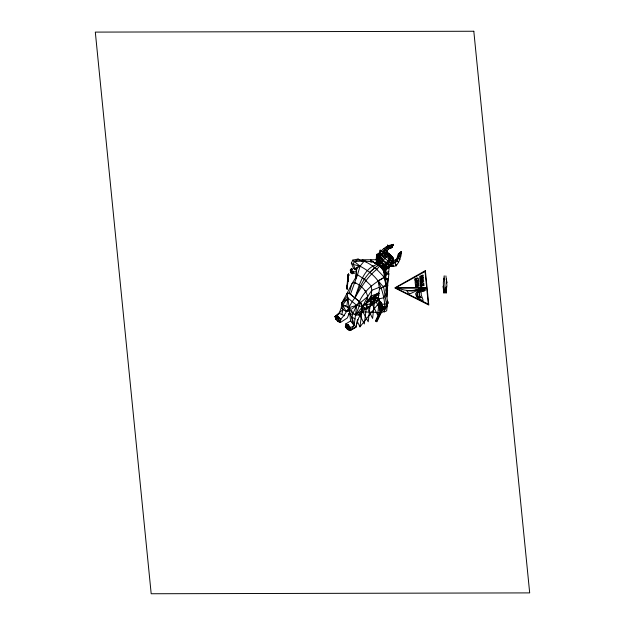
<?xml version="1.0" encoding="UTF-8"?>
<svg xmlns="http://www.w3.org/2000/svg" width="625" height="625" viewBox="0 0 625 625"><rect width="100%" height="100%" fill="white"/><g stroke="black" fill="none" stroke-linecap="round" stroke-linejoin="round"><path stroke-width="0.94" d="M380.852 256.016L380.711 251.445C384.008 247.734 388.484 245.125 393.414 244.359L391.414 247.828C388.422 248.141 386.344 250.914 386.023 253.773L380.961 257.734L377.203 264.062L382.93 268.617L385.109 268.367C388.688 265.492 393.617 261.617 391.758 256.406L387.203 254.953L385.141 255.867L382.18 258.867L377.914 264.719L379.055 265.352M347.062 287.797L347.008 286.43A8.094 0.766 -89.4 0 0 346.969 286.297L347.133 289.188A5.633 0.531 -89.4 0 1 347.18 288.586L347.312 287.641A14.227 1.352 -89.4 0 0 347.516 285.164L347.828 281.711M446.156 288.016L446.109 287.188L446.305 287.953M446.227 287.117L446.258 288.141L446.195 287.234M348.414 273.969L348.258 276.828L348.18 275.492A20.07 1.898 -89.4 0 1 348.086 275.016L347.875 276.062A5.273 0.5 -89.4 0 1 347.812 276.414L347.625 278.406A5.148 0.484 -89.4 0 0 347.609 279.148L347.68 279.703L347.695 278.875M385.18 308.914L385.562 308.383L384.805 307.602A1.664 0.867 38.5 0 1 384.484 307.328L382.469 307.18L381.805 303.914L380.688 302.18L381.852 306.07L384.789 307.047C384.617 297.953 381.977 288.953 378.078 280.773L384.289 277.414L383.812 270.469L379.57 266.156L373.008 261.711L364.172 261.102L354.219 261.414L352.828 260.086L351.336 263.195L353.547 268.375L356.203 269.867M355.688 278.461L356.766 267.844L356.562 269.711L355.25 269.016L353.336 264.461L354.219 261.414L357.914 259.852C368.977 261.016 377.352 269.469 384.289 277.414C388.109 285.469 385.664 294.672 387.906 303.148L386.812 306.078L384.789 307.047M384.43 308.875L384.422 309.797L384.391 309.281M446.188 279.641L446.43 279.086L446.383 279.641M389.953 265.547L392.617 266.32L391.82 266.211L390.773 264.422L390.789 263.117C397.078 262.609 398.453 256.031 401.328 251.727C401.195 256.844 399.352 261.82 396.156 265.812C389.328 268.047 383.453 261.555 379.688 256.93L380.227 256.242L376.344 262.828L380.109 266.492L381.469 266.562L386.578 262.516L389.023 259.156L388.391 256.055L385.227 252.742L383.242 253.414L380.688 255.727M348.273 274.789L348.211 275.656M446.188 287.859L446.047 287.305L446.32 287.625M348.234 275.461L348.266 276.328L348.367 274.164A6.461 0.609 -89.4 0 0 348.297 274.703L348.32 274.328A4.516 0.43 -89.4 0 0 348.359 274.047L348.391 273.945M346.883 285.984L347.023 287.953L347.281 286.297A4.258 0.406 -89.4 0 1 347.359 285.438A11.031 1.047 -89.4 0 1 347.422 284.297L347.609 281.359M348.297 276.68L348.156 281.164M382.391 307.734C382.07 308.773 383.969 306.812 384.195 308.289A1.586 0.711 20.4 0 1 384.461 308.516L384.523 309.18L385.234 308.875M382.492 307.68L382.344 308.102L382.117 307.148M446.586 282.531L446.57 283L446.781 282.523M347.617 279.227L347.602 279.336A6.781 0.641 -89.4 0 0 347.438 281.148L347.008 286.43M348.258 275.141L348.312 274.391M351.281 268.844L352.008 268.836L351.992 270.055L352.023 269.664M349.82 311.93L347.336 317.953L340.305 322.578L337.977 321.5L335.766 319.016L334.961 316.617L339.164 313.297L341.336 307.602L341.578 303.312L346.844 293.773L349.281 293.211L360.523 302.539L362.516 306.711L359.977 326.867L357 320.867M347.641 278.211L347.695 278.82L347.758 278.289A6.625 0.625 -89.4 0 1 347.898 277.141L348.078 275M348.18 280.836L348.102 281.656M354.898 297.875C349.492 304.672 346.82 313.414 340.562 319.281L340.305 322.578L335.766 319.016L336.023 315.719L342.93 309.555L342.531 305.125L341.578 303.312L347.391 295.922M340.438 320.93L334.961 316.617L336.023 315.719L338.336 316.836L337.977 321.5L341.234 319.617M443.781 292.883L443.18 286.828L443.273 286.016L443.477 288.039L443.344 282.5L444.195 275.781L445 285.859L444.125 291.711L443.711 289.734L443.781 292.883L446.289 292.875L446.164 287.594M379.258 299.906L377.617 315.047L369.586 298.781M383.727 271.391L384.094 269.289L383.734 271.57L384.039 269.766M356.781 267.938L355.805 278.445M446.391 287.969L446.297 287.141M347.539 282.453L347.383 284.273A6.969 0.664 -89.4 0 1 347.266 285.586L347.078 287.656M359.297 301.523L356.742 305.367L354.109 325.695L350.992 329.914L349.742 330.602L347.391 329.312L345.344 326.758L346.016 323.812L350.594 320.93L347.945 298.07L346.844 293.773M383.516 271.281L384.414 267.727L385.875 268.789L385.109 269.891L383.398 270.594L386.102 269.43L384.398 270.328L383.859 269.828L383.516 271.281L383.844 269.586L384.398 270.328M384.703 272.648L385 269.977L383.164 270.617M354.859 298.312L354.898 297.953C359.148 285.82 363.109 268.055 377.43 264.43M360.172 286.906C364.078 278.359 370.266 270.234 378.5 265.297M370.539 261.742L370.75 259.875L375.102 263.406M368.422 301.945L368.633 300.117M372.484 265.852L376.789 269.344L379.57 266.156M375.531 263.758L375.586 263.297M376.078 260.164L376.75 254.273L377.008 257.102M376.648 260.305L377.375 253.93L377.898 259.586L378.578 253.609L378.969 257.844M377.227 260.312L377.977 253.781L378.5 259.43L379.289 252.523L379.68 256.766M377.562 259.945L378.102 255.195M379.195 258.477L380.141 250.156L381.867 250.859M375.234 294.93L372.602 318.453L365.797 304.695M379.906 257.312L380.141 250.156M379.227 310.703L380.266 301.57M383.656 271.805L383.812 270.469L385.383 273.938L385.766 282.453M384.086 272.242L384.375 269.742M380.68 303.633L380.867 301.938M384.172 273.008L384.547 269.711M380.969 302.516L380.75 304.422L380.484 301.594L380.172 304.367L379.906 301.539M384.375 272.711L384.719 269.703L384.867 271.336L386.234 270.789M384.508 272.992L384.789 270.516M386.992 250.656L386.758 252.508L387.078 250.414M387.477 246.867L387.68 245.094L387.398 247.023M385.016 269.969L384.688 272.828L385.062 269.609M385.008 273.047L385.289 270.594L385.477 272.641L388.898 273.805L387.188 288.812M385.898 268.93L385.477 272.641L388.695 271.617M381.273 310.078L381.562 307.523M385.336 278.117L385.695 274.953L388.898 273.805L385.586 273.797M381.703 310.656L381.484 312.531L361.68 311.867L363.133 305.633M381.914 308.773L382.133 306.891M385.328 278.82L386.07 272.297L381.336 267.953L383.117 269.906L384 269.812M385.562 278.414L386.156 273.219L384.438 272.508M385.273 282.406L385.344 277.789L388.023 278.891L387.156 286.516M388.398 274.258L389.227 266.984M387.281 305.352L386.656 310.812L384.188 311.906L384.648 307.867M386.57 295.625L386.781 293.75M387.211 290.023L387.766 285.125L385.984 284.391M386.883 296.883L387.625 290.367L385.836 289.633M386.539 307.898L386.906 304.625M443.719 279.602L443.828 278.695M446.617 280.875L446.617 282.336L446.633 281.336M445.914 289.352L446.383 288.148L445.844 290M446.344 287.148L446.172 288.148L446.141 287.117M446.516 283.242L446.773 282.391M380.125 257.055L379.688 256.93L376.344 262.828L381.758 267.867L387.547 263.258L389.922 259.828L389.891 257.289L387.219 254.008L385.367 253.078L382.961 253.359C375.648 257.57 386.867 262.18 390.367 265.109L392.688 261.633L393.25 259.641L392.758 257.305L388.086 252.984L385.227 252.742L387.367 253.273L390.359 256.055L391.117 258.227L389.703 262.234L382.93 268.617L383.117 269.906L385.539 268.477C386.734 269.477 389.594 266.344 389.039 266.102L389.828 266.516L391.102 265.281M387.453 246.945L387.68 245.094M398.289 254.219L399.117 253.859L398.461 253.766L398.047 256.188L400.883 255.984L400.211 256.078L401.328 251.727L398.461 253.766C398.219 258.086 393.258 261.172 396.156 265.812L396.086 264.297M347.906 277L347.828 277.406A4.672 0.445 -89.4 0 1 347.742 278.086L347.68 278.539M383.273 307.391C384.234 307.461 381.602 308.609 382.57 307.75M347 304.734L347.945 298.07L356.742 305.367L362.422 306.695L361.453 313.273L358.516 318.211L355.734 327.406L350.992 329.914L345.68 325.281M347.797 281.695L347.766 280.273A5.25 0.5 -89.4 0 0 347.805 280.484M386.977 249.922L386.383 253.539M357.914 259.852L358.031 259.062L360.664 260.281M383.242 253.414L386.234 256.883L393.289 261.992L393.625 259.805L392.758 257.305L388.086 252.984L387.367 253.273L387.203 254.953L389.922 254.695L391.086 256.297M381.859 309.734L381.859 309.281L381.328 309.781M379.398 287.289L371.812 290.281L367.688 296.586L364.32 323.977L359.641 314.531M393.625 260.602L392.859 259.102M362.922 304.992L361.453 313.273L358.719 314.984L355.758 315.07L352.836 313.68L346.867 305.688M364.172 261.102L360.07 266.172L357.5 274.758L351.906 283.797L346.734 293.922L349.203 293.344L360.594 302.57L362.422 306.695L361.422 313.359L358.719 314.984L361.758 310.469L355.758 315.07L354.961 313.43M446.625 281.102L445.898 275.891M378.844 293.227L378.125 299.07L381.805 303.914L384.805 304.445L386.703 303.25L387.492 300.32M391.93 245.141L393.414 244.359L392.07 247.305L389.586 248.32L389.086 247.133L389.438 245.336M446.586 280.664L446.484 281.82M387.766 302L387.422 301.078M344.336 315.742L341.82 314.492L342.93 309.555L341.336 307.602M348.547 324.766L345.344 326.758L349.742 330.602L355.961 327.117L350.992 329.914L350.414 327.656L346.016 323.812L348.344 325.141L347.391 329.312L350.617 327.398M349.742 330.602L350.414 327.656L354.109 325.695C353.625 319.102 349.055 314.258 348.766 307.703L342.531 305.125L347.945 298.07L341.578 303.312L342.836 301.961M381.781 310.055L381.672 309.375M348.32 278.312L348.07 280.719A14.219 1.344 -89.4 0 0 347.977 280.938L347.898 280.977A5.516 0.523 -89.4 0 1 348.102 279.797L348.102 279.867M355.734 327.406L357.789 319.477M384.109 269.352L383.117 269.906L383.492 268.469M349.203 293.344L351.906 283.797L354.477 282.289C360.32 285.266 366.266 289.789 367.688 296.586L360.594 302.57L355.758 315.07L362.422 306.695M354.109 325.695L352.414 323.281L351.93 317.016L352.836 313.68L356.742 305.367L360.523 302.539M381.891 309.992L381.516 310.938A1.742 0.781 20.4 0 0 380.82 310.531L382.578 307.188M384.117 307.805L384.375 308.188A1.578 0.703 20.4 0 0 384.758 308.352L385.109 308.938M349.68 274.867L349.539 275.172M382.312 267.656L385.109 269.891L387.766 267.758C387.984 269.312 385.219 269.898 384.312 268.477L384.398 268.062L386.711 269.062L386.445 268.672M381.773 310.391L381.617 310.883A1.742 0.781 20.4 0 1 380.922 310.469L381.195 310.055M350.445 294.344L357.5 274.758L364.391 279.25L371.055 285.75L371.812 290.281L368.227 321.789L361.516 309.258M380.336 305.727L380.164 306.586M384.391 307.234L386.812 306.078L383.633 287.211L384.242 285.484M351.445 269.18L351.727 268.68M350.773 269.914L350.93 270.312M385.828 286.922L386.516 285.234L379.414 289.094L378.125 299.07L383.781 297.758C388.266 291.719 386.023 284.023 384.289 277.414C373.875 283.172 364.477 290.414 359.352 301.57M386.516 285.234L386.062 286.344L385.961 284.617M352.039 270.094L352.125 269.125L351.641 268.922M352.82 272.391C353.797 271.633 351.469 270.797 352.789 271.672M360.266 286.031L354.898 297.953C360.914 287.594 367.312 276.914 376.789 269.344M380.656 254.07L381.844 253.828L384.453 249.383L393.414 244.359L391.414 247.828L392.07 247.305L390.672 247.281M381.281 303.75L381.383 304.656L379.516 304.172L379.062 304.758L380.57 305.711L380.211 306.648L380.836 306.391M380.586 306.602L380.961 305.805M382.047 308.133C380.922 307.875 384.852 309.641 381.625 307.969L375.453 321.016L376.859 321.805L383.695 307.492L383.367 307.234L376.578 321.539M375.875 321.148L382.469 307.242L382.516 307.664M381.516 310.938L383.219 307.32L384.062 307.742M383.273 307.719L383.633 306.969M384.406 308.852L384.602 307.719A1.664 0.867 38.5 0 0 384.336 307.406L384.227 307.32A1.602 0.805 33.2 0 0 384 307.156M384.547 309.188L384.781 308.055M387.492 303.992L387.906 303.148L387.289 301.852M356.422 272.852L356.43 273.367M367.688 296.586L362.516 306.711L372.094 296.977M386.734 305.273L387.898 302.992L387.891 301.414M346.672 300.469L347.945 298.07M355.469 307.766L356.742 305.367L348.766 307.703L351.266 309.336M369.984 306.328L378.219 293.203M380.82 310.531L381.617 309.477M425.906 288.031L425.18 289.086L425.32 290.547L424.164 289.398L424.086 288.633L424.875 288.938L424.023 287.992M378.992 293.438L369.5 299.359L377.07 294.602L378.141 293.078M383.57 270.984L383.898 270.531M384.812 309.109L385.562 308.383M385.109 269.891L390.406 265.672M351.109 270.164C352.031 269.625 350.461 271.406 350.758 269.836M379.555 288.906L378.078 280.773L383.633 287.211M369.383 272.664L374.664 267.906M380.781 302.523L380.328 303.109L381.383 304.656L380.117 306.305L382.828 308.031L386.344 306.031M382.336 307.273L382.367 307.75L380.117 306.305L380.016 305.398L381.383 304.656M381.953 305.719L381.047 306.898L382.828 308.031M382.227 305.562L381.141 306.984L382.148 305.945L380.93 304.117M359.977 326.867L380.219 301.297M356.516 270.039L353.547 268.375L355.25 269.016L356.328 267.664M385.875 268.789L390.797 264.391L391.82 266.211L393.68 266.188L392.75 263.977L393.508 260.734L395.859 259.555L398.609 262.172M385.664 269.344L389.742 266.375M383.625 270.688L383.539 269.852L384.805 269.609L385.539 268.477L384.312 268.477L383.117 269.906M378.625 265.117L379.195 264.445M387.633 255.188L388.008 254.742M390.641 255.172L390.453 256.219M376.266 262.555L373.977 262.492L375.867 263.516L377.867 261.266M378.383 260.047C377.93 261.797 383.906 265.617 386.242 267.367C387.086 269.93 390.547 265.703 388.273 267.375M377.07 294.602L378.383 293.281M376.383 262.523L377.023 261.891L376.477 262.352M379.188 258.633L378.742 258.5C381.539 260.93 387.156 270.062 391.125 265.305L390.344 265.914L391.82 266.211L389.266 265.281M387.148 267.734L387.602 268.156L391.086 265.406L390.508 265.914M400.227 252.789L401.328 251.727L399.422 253.289M389.742 265.711L390.367 265.109M356.023 272.086L356.008 271.102M378.625 265.383L386.234 256.883L388.391 256.055L393.625 259.805M346.734 293.922L348.102 292.648M370.922 298.125L366.836 301.922L371.172 295.945L378.727 293.195M353.789 271.281L354.453 271.531M382.828 307.844L382.492 308.078A2.734 2.234 60 0 1 382.992 307.742L383.562 307.625L382.469 307.039M341.578 303.312L342.609 302.477M351.75 271.641L350.672 271.68L351.664 271.523M350.992 269.023L351.344 269.07M350.328 269.844L350.234 270.492L350.828 270.195M352.047 308.766L356.742 305.367M356.312 273.633L356.414 272.805M361.68 311.867L379.211 300.195M384.805 269.609L385.586 269.094L386.102 269.43M383.711 270.656L385.281 269.766M355.25 269.016L360.07 266.172C367.547 270.203 374.703 275.5 379.305 282.742M338.75 314.383L334.961 316.617L337.617 316.227M446.008 291.711L446.891 285.859L446.617 281.062M335.766 319.016L338.906 317.297M349.062 309.953L346.156 311.383L342.93 309.555M353.25 272.852L352.68 273.031M382.719 307.18L382.75 307.875M384.562 273.922L386.156 273.219L384.5 273.219M385.547 279.984L388.023 278.891L385.445 278.883M385.914 283.656L387.562 282.93M386.117 285.859L387.766 285.125L386.047 285.125M385.773 288.898L387.422 288.172M385.977 291.094L387.625 290.367L385.906 290.367M382.07 309.719L384.453 308.664L384.141 311.438L380.961 312.844M388.844 267.148L388.43 266.766L389.117 267.078M383.695 253.555L385.562 252.773M421.492 288C414.133 291.422 405.484 291.352 398.086 288.055M350.195 314.727L352.836 313.68L351.578 310.203M352.414 271.57L353.258 271.305L353.594 271.992L353.273 273.383L352.094 273.828L351.617 273.07M350.914 270.281L350.398 270.32M388.469 267.797L387.688 267.391L388.461 267.641M383.055 307.727L383.602 307.641M370.977 262.25L373.008 261.711M357.664 266.789L360.07 266.172L354.219 261.414L355.984 261.555M390.773 264.422L395.383 262.602L397.039 261.094L397.953 258.289L397.461 257.477M352.828 260.086L358.031 259.062L361.742 261.133M366.148 302.102L379.328 300L374.25 295.883M363.906 304.992L374.266 303.367L369.195 299.25M361.297 309.656L366.039 308.93L362.383 305.969M368.883 299.703L378.867 298.195M348.43 313.867L350.328 313.586M364.445 261.609L366.266 261.406L361.555 260.414M382.93 268.617L385.109 268.367L384.414 267.727M380.711 251.445L386.758 251.086L383.859 248.445M349.508 311.117L346.156 311.383L342.531 305.125L346 305.57M362.039 308.367L369.805 307.945L364.508 303.648M384.992 273.953L385.672 281.102L384.289 277.414M370.594 298.195L378.352 297.789M381.844 253.828L383.203 253.758L385.195 250.078L387.492 248.203M383.086 268.5L384.109 268.484M366.352 261.734L361.906 259.766L378.234 259.734M443.875 292.07L446.383 292.062M370.164 298.875L378.805 298.859M386.875 252.18L385.953 252.18L386.078 253.539M381.602 254.695L384.812 258.461L391.672 263.492M388.438 249.078L386.141 246.945L391.414 247.211M393.289 261.992L392.477 256.883L391.594 256.836L391.805 257.477M385.141 306.203L386.141 306.289M386.023 253.852L383.008 253.562L381.422 254.898L377.203 261.656L377.203 264.062M376.844 262.859L373.977 262.492L375.758 263.258M389.086 247.133L389.531 247.203M398.461 253.766L398.656 256.047L399.109 256.109M398.406 258.352L397.953 258.289L399.758 259.609L398.656 256.047M389.398 254.734L388.805 253.461L386.094 252.984L386.68 253.344M389.938 265.805L391.82 266.211M360.07 266.172L353.336 264.461L351.336 263.195M353.547 268.375L355.234 268.828M353.758 272.727L354.477 272.867L354.516 273.469M377.57 261.352C376.914 262.961 382.906 266.711 385.109 268.367M361.906 259.766L363.672 260.438M376.398 263.422L373.977 262.492L375.562 262.648L376.578 261.453L377.188 262.219M352.297 271.281L353.016 271.586L352.953 272.359M382.617 308.609L383.016 308.789M339.164 313.297L341.82 314.492M378.227 259.344L381.266 262.805L388.078 267.75M376.445 294.117L378.977 295.398M380.93 303.445L380.328 303.109L380.977 303.555M380.117 306.305L379.062 304.758L379.711 305.211L380.156 304.617L379.516 304.172L380.109 304.508M380.461 304.812L381.023 305.125L379.516 304.172M379.062 304.758L380.719 306.648M380.016 305.398L380.57 305.711M346.016 323.812L348.266 325.148L350.414 327.656L348.344 325.141M375.867 263.516L377.711 264.656M351.93 317.016L355.062 318.984M381.695 308L382.688 308.641M391.758 256.406L392.477 256.883M340.562 319.281L336.023 315.719L338.32 316.891L340.562 319.281L338.336 316.836M362.688 277.969L366.07 280.711M354.477 282.289L355.711 283.297M364.625 290.516L365.867 291.523M376.875 294.141L378.32 295.32M382.359 267.359L376.75 262.148M381.766 268.375L383.047 269.555M392.172 261.156L392.688 261.633M389.227 265.953L389.828 266.516M387.906 266.453L388.453 266.969M387.172 267.094L387.688 267.57M387.562 267.656L387.977 268.039M387.945 268.148L387.445 267.828L387.789 268.148M386.352 269.055L385.898 268.633L383.68 270.141M386.094 269.273L385.25 269.883M356.156 270.969L356.281 272M350.594 320.93L352.414 323.281M399.305 259.016L399.758 259.609M384.047 269.531L384.453 270.234M347.875 280.953L347.844 280.664A5.039 0.477 -89.4 0 1 347.805 280.5M373.32 296.086L380.625 310.805M393.672 260.344L392.766 257.859L388.953 254.375L388.805 253.461M347.766 280.914L347.633 279.336M347.125 289.266L347.062 288.844M347.125 287.953L347.18 288.586M445.945 289.422L446.289 292.875M423.672 287.992L424 291.312L423.32 288M422.945 288L422.93 291.344L422.594 288M422.234 288L422.57 291.312L422.117 291.312L421.789 288M384.086 310.805L384.188 311.906M376.562 255.914L377 260.625M381.141 308.664L381.016 307.25L380.695 310.016L380.258 305.305M347.422 281.414L347.625 284.094M382.398 308.195A2.734 2.234 60 0 1 382.891 307.797M421.148 290.211L421.242 294.867L423.172 300.32L422.398 300.594L416.633 296.945L415.586 293.891L417.031 291.688L419.93 289.562L417.102 293.281L416.898 295.203L417.438 296.656L418.602 297.484L421.266 297.766L420.469 296.984A7.688 5.641 6.5 0 1 419.539 293.203L421.148 290.211M350.477 272.227L351.125 272.391L350.477 272.227M419.391 292.5L419.086 295.062L420.242 297.375L418.172 296.758L417.297 294.406L417.883 292.805L421.539 288.602L419.391 292.5M350.344 272.359L351.102 272.922L350.344 272.359M421.883 285.875L420.773 286.781L420.625 286.008L421.891 285.023L420.539 285.203L420.477 284.562L422.703 284.273L423.82 283.391L423.906 284.234L422.711 285.102L423.977 284.961L424.031 285.531L421.883 285.875M396.141 287.539L395.766 287.758L426.672 287.688L425.07 271.555L396.141 287.539M416.937 285.758L415.516 285.914L415.406 284.812L418.891 283.664L419.125 286.031L415.625 287.172L415.547 286.406L418.156 285.641L418.055 284.602L416.414 285.297L416.937 285.758M425.367 270.617L394.797 287.906L428.797 305.047L425.367 270.617M420.734 288.758L410.328 293.695L408.336 293.133L406.828 290.797L412.133 291.047L420.734 288.758M417.086 278.711L414.867 279.539L414.789 278.758L417.289 277.867L418.359 278.273L418.57 280.445L415.195 281.555L415.094 280.898L417.156 279.82L414.977 280.539L414.906 279.859L417.086 278.711M422.297 280.195L420.078 281.023L420 280.242L422.5 279.352L423.453 279.719L423.68 281.961L420.406 283.039L420.305 282.383L422.359 281.305L420.18 282.023L420.109 281.344L422.297 280.195M422.992 275.117L419.68 276.336L419.875 278.297L420.844 278.195L420.695 276.617L423.07 275.836L422.992 275.117M422.367 278.719L420.086 279.859L419.945 278.844L423.258 277.719L423.359 278.742L422.367 278.719M421.945 282.859L420.383 283.422L420.516 284.125L422.023 283.609L421.945 282.859M423.219 277.367L421.648 277.914L421.57 277.188L423.148 276.68L423.219 277.367M417.68 282.109L416.242 282.547L416.398 284.102L415.367 284.391L415.141 282.117L418.602 280.773L418.859 283.297L417.828 283.594L417.68 282.109M473.812 31.25L95.312 32.102L151.188 593.75L529.688 592.898L473.812 31.25M426.703 287.992L395.797 288.055L428.305 304.102L426.703 287.992M352.852 271.398L352.32 271.383L352.852 271.398"/></g></svg>
